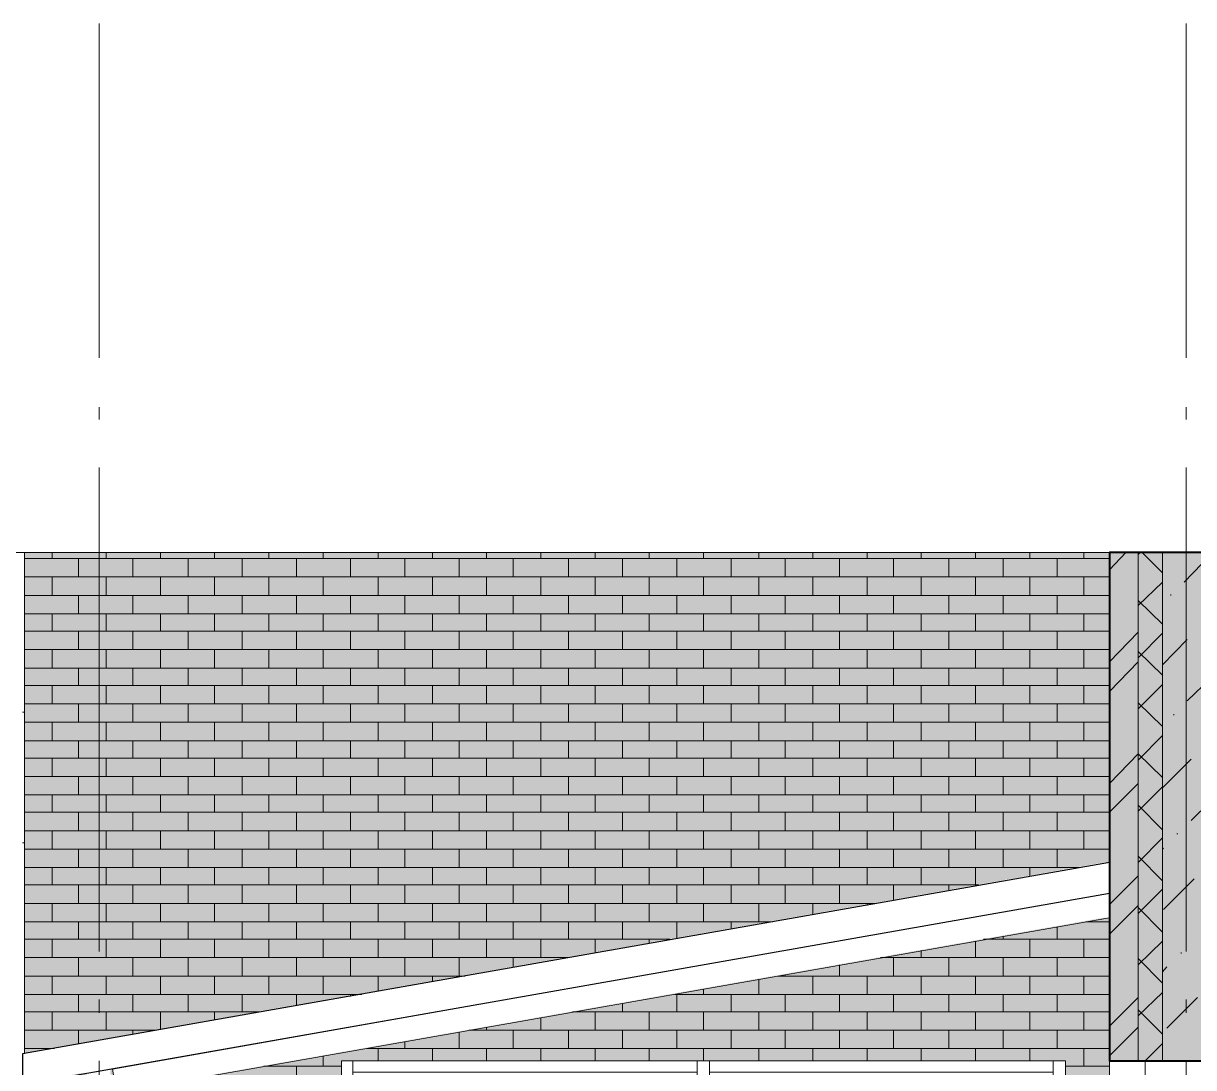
# Model space of a CAD drawing. Header units: millimetres. Extents: x -6983 to 114033, y -5968 to 36007.
# Drawn here: x 76664 to 81509, y 9974 to 14294 of the extents above; entities that cross this region are included whole.
import ezdxf

# ---------------------------------------------------------------- set-up
doc = ezdxf.new("R2010")
doc.units = ezdxf.units.MM
doc.layers.add('PDF _Геометрия', color=7, linetype='Continuous')
doc.layers.add('PDF _Сплошная заливка', color=7, linetype='Continuous', true_color=0xffffff)

msp = doc.modelspace()

# ---------------------------------------------------------------- hatches: boundary and pattern name
at = {"layer": 'PDF _Сплошная заливка', "transparency": 33554559}
h = msp.add_hatch(color=256, dxfattribs=at)
h.paths.add_polyline_path([(77464.5, 7127), (77464.5, 7059.3), (77477.2, 7063.5), (77773.5, 7063.5), (77773.5, 7127)])
h.paths.add_polyline_path([(76668.6, 7605.4), (76931.1, 7605.4), (76931.1, 9857.5), (76939.6, 9857.5), (76939.6, 9882.9), (76935.3, 9882.9), (76935.3, 9904.1), (76931.1, 9904.1), (76931.1, 9929.5), (76926.9, 9929.5), (76926.9, 9950.6), (76901.5, 9950.6), (76880.3, 9946.4), (76854.9, 9942.2), (76833.7, 9937.9), (76808.3, 9933.7), (76787.2, 9929.5), (76761.8, 9925.2), (76740.6, 9921), (76715.2, 9916.8), (76694, 9912.5), (76668.6, 9908.3)])
h.paths.add_polyline_path([(81139, 10822.7), (81160.2, 10822.7), (81160.2, 12105.4), (76668.6, 12105.4), (76668.6, 10035.3), (76744.8, 10048), (76766, 10052.2), (76816.8, 10060.7), (76838, 10064.9), (76888.8, 10073.4), (76909.9, 10077.6), (76960.7, 10086.1), (76981.9, 10090.3), (77032.7, 10098.8), (77053.9, 10103), (77104.7, 10111.5), (77125.8, 10115.7), (77176.6, 10124.2), (77197.8, 10128.4), (77248.6, 10136.9), (77269.8, 10141.1), (77320.6, 10149.6), (77341.7, 10153.8), (77392.5, 10162.3), (77413.7, 10166.5), (77464.5, 10175), (77485.7, 10179.2), (77536.5, 10187.7), (77557.6, 10191.9), (77608.4, 10200.4), (77629.6, 10204.6), (77680.4, 10213.1), (77701.6, 10217.3), (77752.4, 10225.8), (77773.5, 10230), (77849.7, 10242.7), (77870.9, 10247), (77921.7, 10255.4), (77942.9, 10259.7), (77993.7, 10268.1), (78014.8, 10272.4), (78065.6, 10280.8), (78086.8, 10285.1), (78137.6, 10293.5), (78158.8, 10297.8), (78209.6, 10306.2), (78230.7, 10310.5), (78281.5, 10318.9), (78302.7, 10323.2), (78353.5, 10331.6), (78374.7, 10335.9), (78425.5, 10344.3), (78446.6, 10348.6), (78497.4, 10357), (78518.6, 10361.2), (78569.4, 10369.7), (78590.5, 10373.9), (78641.3, 10382.4), (78662.5, 10386.6), (78713.3, 10395.1), (78734.5, 10399.3), (78785.3, 10407.8), (78806.4, 10412), (78857.2, 10420.5), (78878.4, 10424.7), (78954.6, 10437.4), (78975.8, 10441.7), (79026.6, 10450.1), (79047.7, 10454.4), (79098.5, 10462.8), (79119.7, 10467.1), (79170.5, 10475.5), (79191.7, 10479.8), (79242.5, 10488.2), (79263.6, 10492.5), (79314.4, 10500.9), (79335.6, 10505.2), (79386.4, 10513.6), (79407.6, 10517.9), (79458.4, 10526.3), (79479.5, 10530.6), (79530.3, 10539), (79551.5, 10543.3), (79602.3, 10551.7), (79623.5, 10556), (79674.3, 10564.4), (79695.4, 10568.7), (79746.2, 10577.1), (79767.4, 10581.4), (79818.2, 10589.8), (79839.4, 10594.1), (79890.2, 10602.5), (79911.3, 10606.8), (79962.1, 10615.2), (79983.3, 10619.5), (80059.5, 10632.2), (80080.7, 10636.4), (80131.5, 10644.9), (80152.6, 10649.1), (80203.4, 10657.6), (80224.6, 10661.8), (80275.4, 10670.3), (80296.6, 10674.5), (80347.4, 10683), (80368.5, 10687.2), (80419.3, 10695.7), (80440.5, 10699.9), (80491.3, 10708.4), (80512.5, 10712.6), (80563.3, 10721.1), (80584.4, 10725.3), (80635.2, 10733.8), (80656.4, 10738), (80707.2, 10746.5), (80728.4, 10750.7), (80779.2, 10759.2), (80800.3, 10763.4), (80851.1, 10771.9), (80872.3, 10776.1), (80923.1, 10784.6), (80944.3, 10788.8), (80995.1, 10797.3), (81016.2, 10801.5), (81067, 10810), (81088.2, 10814.2)])
h.paths.add_polyline_path([(77464.5, 7021.2), (77464.5, 6881.5), (77773.5, 6881.5), (77773.5, 7021.2)])
h.paths.add_polyline_path([(80990.8, 6602.1), (80990.8, 6703.7), (80978.1, 6703.7), (80978.1, 6602.1)])
h.paths.add_polyline_path([(77464.5, 6805.3), (77464.5, 6627.5), (77773.5, 6627.5), (77773.5, 6805.3)])
h.paths.add_polyline_path([(81016.2, 6703.7), (81016.2, 6602.1), (81160.2, 6602.1), (81160.2, 10594.1), (81139, 10594.1), (81088.2, 10585.6), (81067, 10581.4), (81016.2, 10572.9), (80995.1, 10568.7), (80944.3, 10560.2), (80923.1, 10556), (80872.3, 10547.5), (80851.1, 10543.3), (80800.3, 10534.8), (80779.2, 10530.6), (80728.4, 10522.1), (80707.2, 10517.9), (80656.4, 10509.4), (80635.2, 10505.2), (80584.4, 10496.7), (80563.3, 10492.5), (80512.5, 10484), (80491.3, 10479.8), (80415.1, 10467.1), (80393.9, 10462.8), (80343.1, 10454.4), (80322, 10450.1), (80271.2, 10441.7), (80250, 10437.4), (80199.2, 10429), (80178, 10424.7), (80127.2, 10416.3), (80106.1, 10412), (80055.3, 10403.6), (80034.1, 10399.3), (79983.3, 10390.9), (79962.1, 10386.6), (79911.3, 10378.2), (79890.2, 10373.9), (79839.4, 10365.5), (79818.2, 10361.2), (79742, 10348.6), (79720.8, 10344.3), (79670, 10335.9), (79648.9, 10331.6), (79598.1, 10323.2), (79576.9, 10318.9), (79526.1, 10310.5), (79504.9, 10306.2), (79454.1, 10297.8), (79433, 10293.5), (79382.2, 10285.1), (79361, 10280.8), (79310.2, 10272.4), (79289, 10268.1), (79238.2, 10259.7), (79217.1, 10255.4), (79166.3, 10247), (79145.1, 10242.7), (79068.9, 10230), (79047.7, 10225.8), (78996.9, 10217.3), (78975.8, 10213.1), (78925, 10204.6), (78903.8, 10200.4), (78853, 10191.9), (78831.8, 10187.7), (78781, 10179.2), (78759.9, 10175), (78709.1, 10166.5), (78687.9, 10162.3), (78637.1, 10153.8), (78615.9, 10149.6), (78565.1, 10141.1), (78544, 10136.9), (78493.2, 10128.4), (78472, 10124.2), (78395.8, 10111.5), (78374.7, 10107.3), (78323.9, 10098.8), (78302.7, 10094.6), (78251.9, 10086.1), (78230.7, 10081.9), (78179.9, 10073.4), (78158.8, 10069.2), (78108, 10060.7), (78086.8, 10056.5), (78036, 10048), (78014.8, 10043.8), (77964, 10035.3), (77942.9, 10031.1), (77892.1, 10022.6), (77870.9, 10018.4), (77820.1, 10009.9), (77798.9, 10005.7), (77722.7, 9993), (77701.6, 9988.7), (77650.8, 9980.3), (77629.6, 9976), (77578.8, 9967.6), (77557.6, 9963.3), (77506.8, 9954.9), (77485.7, 9950.6), (77434.9, 9942.2), (77413.7, 9937.9), (77362.9, 9929.5), (77341.7, 9925.2), (77290.9, 9916.8), (77269.8, 9912.5), (77219, 9904.1), (77197.8, 9899.8), (77147, 9891.4), (77125.8, 9887.1), (77049.6, 9874.4), (77049.6, 9895.6), (77045.4, 9895.6), (77045.4, 9921), (77041.2, 9921), (77041.2, 9946.4), (77036.9, 9946.4), (77036.9, 9967.6), (77024.2, 9967.6), (77024.2, 9946.4), (77028.5, 9946.4), (77028.5, 9921), (77032.7, 9921), (77032.7, 9895.6), (77036.9, 9895.6), (77036.9, 9870.2), (77020, 9870.2), (76977.7, 9861.7), (77028.5, 9857.5), (77028.5, 7605.4), (77079.3, 7605.4), (77079.3, 6606.3), (77409.5, 6606.3), (77409.5, 6614.8), (77405.2, 6614.8), (77405.2, 6729.1), (77401, 6733.3), (77405.2, 6987.3), (77409.5, 7021.2), (77405.2, 7021.2), (77405.2, 7249.8), (77388.3, 7249.8), (77388.3, 7326), (77163.9, 7326), (77163.9, 7368.3), (77401, 7372.5), (77405.2, 7410.6), (77815.9, 7410.6), (77837, 7406.4), (77837, 7364.1), (77981, 7364.1), (77981, 10001.4), (80978.1, 10001.4), (80978.1, 7228.6), (81096.7, 7228.6), (81092.4, 7224.4), (81100.9, 7220.1), (81100.9, 7072), (81117.8, 7072), (81122.1, 7067.7), (81117.8, 7055), (81100.9, 7050.8), (81100.9, 6864.5), (81113.6, 6864.5), (81113.6, 6851.8), (81100.9, 6851.8), (81096.7, 6758.7), (81092.4, 6750.2), (81092.4, 6741.8), (81100.9, 6741.8), (81100.9, 6703.7)])
h.paths.add_polyline_path([(77464.5, 6856.1), (77464.5, 6830.7), (77773.5, 6830.7), (77773.5, 6856.1)])
h.paths.add_polyline_path([(77981, 6602.1), (77981, 7326), (77849.7, 7326), (77849.7, 7249.8), (77837, 7249.8), (77832.8, 7025.4), (77832.8, 7016.9), (77837, 7016.9), (77832.8, 6953.4), (77828.6, 6610.5), (77824.3, 6606.3)])
for points in [[(81160.2, 12105.4), (81160.2, 10001.4), (81278.7, 10001.4), (81278.7, 12105.4)], [(81278.7, 12105.4), (81278.7, 10001.4), (81380.3, 10001.4), (81380.3, 12105.4)], [(81380.3, 12105.4), (81380.3, 10001.4), (81579.3, 10001.4), (81579.3, 12105.4)]]:
    msp.add_hatch(color=256, dxfattribs=at).paths.add_polyline_path(points)

# ---------------------------------------------------------------- linework, layer by layer
at = {"layer": 'PDF _Геометрия', "lineweight": 20}
for points in [[(76977.7, 12909.7), (76977.7, 14294)], [(81477.7, 12909.7), (81477.7, 14294)], [(76977.7, 12655.7), (76977.7, 12706.5)], [(81477.7, 12655.7), (81477.7, 12706.5)], [(76977.7, 10454.4), (76977.7, 12456.7)], [(81477.7, 10454.4), (81477.7, 12456.7)], [(76977.7, 10200.4), (76977.7, 10255.4)], [(81477.7, 10200.4), (81477.7, 10255.4)], [(76977.7, 8003.3), (76977.7, 10001.4)], [(81477.7, 8003.3), (81477.7, 10001.4)]]:
    msp.add_lwpolyline(points, dxfattribs=at)
at = {"layer": 'PDF _Геометрия', "lineweight": 18}
for points in [[(85880.3, 12105.4), (72579.3, 12105.4), (72160.2, 12105.4), (72160.2, 1505.2)], [(81160.2, 12105.4), (76668.6, 12105.4), (76668.6, 10031.1)], [(77981, 7364.1), (77981, 10001.4), (80978.1, 10001.4), (80978.1, 7228.6)], [(81160.2, 6614.8), (81160.2, 10001.4)], [(81160.2, 10001.4), (81160.2, 9954.9)], [(81308.3, 10001.4), (81160.2, 10001.4)], [(81308.3, 10001.4), (81579.3, 10001.4), (81579.3, 6602.1), (81579.3, 10001.4), (81579.3, 6602.1), (81579.3, 10001.4), (81579.3, 6602.1), (81206.7, 6602.1), (81380.3, 6602.1), (81206.7, 6602.1)], [(81308.3, 9954.9), (81308.3, 10001.4)]]:
    msp.add_lwpolyline(points, dxfattribs=at)
at = {"layer": 'PDF _Геометрия', "lineweight": 9}
for points in [[(76668.6, 12080), (81160.2, 12080)], [(76782.9, 12080), (76782.9, 12105.4)], [(76893, 12003.8), (76893, 12080)], [(77007.3, 12080), (77007.3, 12105.4)], [(77117.4, 12003.8), (77117.4, 12080)], [(77231.7, 12080), (77231.7, 12105.4)], [(77346, 12003.8), (77346, 12080)], [(77456, 12080), (77456, 12105.4)], [(77570.3, 12003.8), (77570.3, 12080)], [(77680.4, 12080), (77680.4, 12105.4)], [(77794.7, 12003.8), (77794.7, 12080)], [(77904.8, 12080), (77904.8, 12105.4)], [(78019.1, 12003.8), (78019.1, 12080)], [(78133.4, 12080), (78133.4, 12105.4)], [(78243.4, 12003.8), (78243.4, 12080)], [(78357.7, 12080), (78357.7, 12105.4)], [(78467.8, 12003.8), (78467.8, 12080)], [(78582.1, 12080), (78582.1, 12105.4)], [(78692.1, 12003.8), (78692.1, 12080)], [(78806.4, 12080), (78806.4, 12105.4)], [(78920.7, 12003.8), (78920.7, 12080)], [(79030.8, 12080), (79030.8, 12105.4)], [(79145.1, 12003.8), (79145.1, 12080)], [(79255.2, 12080), (79255.2, 12105.4)], [(79369.5, 12003.8), (79369.5, 12080)], [(79479.5, 12080), (79479.5, 12105.4)], [(79593.8, 12003.8), (79593.8, 12080)], [(79708.1, 12080), (79708.1, 12105.4)], [(79818.2, 12003.8), (79818.2, 12080)], [(79932.5, 12080), (79932.5, 12105.4)], [(80042.6, 12003.8), (80042.6, 12080)], [(80156.9, 12080), (80156.9, 12105.4)], [(80266.9, 12003.8), (80266.9, 12080)], [(80381.2, 12080), (80381.2, 12105.4)], [(80495.5, 12003.8), (80495.5, 12080)], [(80605.6, 12080), (80605.6, 12105.4)], [(80719.9, 12003.8), (80719.9, 12080)], [(80830, 12080), (80830, 12105.4)], [(80944.3, 12003.8), (80944.3, 12080)], [(81054.3, 12080), (81054.3, 12105.4)], [(81160.2, 12033.4), (81227.9, 12105.4)], [(81278.7, 12096.9), (81287.2, 12105.4)], [(81278.7, 10001.4), (81278.7, 12105.4)], [(81380.3, 12020.7), (81295.6, 12105.4)], [(81380.3, 10001.4), (81380.3, 12105.4)], [(81469.2, 11982.6), (81579.3, 12096.9)], [(76668.6, 12003.8), (81160.2, 12003.8)], [(76782.9, 11927.6), (76782.9, 12003.8)], [(77007.3, 11927.6), (77007.3, 12003.8)], [(77231.7, 11927.6), (77231.7, 12003.8)], [(77456, 11927.6), (77456, 12003.8)], [(77680.4, 11927.6), (77680.4, 12003.8)], [(77904.8, 11927.6), (77904.8, 12003.8)], [(78133.4, 11927.6), (78133.4, 12003.8)], [(78357.7, 11927.6), (78357.7, 12003.8)], [(78582.1, 11927.6), (78582.1, 12003.8)], [(78806.4, 11927.6), (78806.4, 12003.8)], [(79030.8, 11927.6), (79030.8, 12003.8)], [(79255.2, 11927.6), (79255.2, 12003.8)], [(79479.5, 11927.6), (79479.5, 12003.8)], [(79708.1, 11927.6), (79708.1, 12003.8)], [(79932.5, 11927.6), (79932.5, 12003.8)], [(80156.9, 11927.6), (80156.9, 12003.8)], [(80381.2, 11927.6), (80381.2, 12003.8)], [(80605.6, 11927.6), (80605.6, 12003.8)], [(80830, 11927.6), (80830, 12003.8)], [(81054.3, 11927.6), (81054.3, 12003.8)], [(81278.7, 11885.2), (81380.3, 11982.6)], [(76668.6, 11927.6), (81160.2, 11927.6)], [(76893, 11851.4), (76893, 11927.6)], [(77117.4, 11851.4), (77117.4, 11927.6)], [(77346, 11851.4), (77346, 11927.6)], [(77570.3, 11851.4), (77570.3, 11927.6)], [(77794.7, 11851.4), (77794.7, 11927.6)], [(78019.1, 11851.4), (78019.1, 11927.6)], [(78243.4, 11851.4), (78243.4, 11927.6)], [(78467.8, 11851.4), (78467.8, 11927.6)], [(78692.1, 11851.4), (78692.1, 11927.6)], [(78920.7, 11851.4), (78920.7, 11927.6)], [(79145.1, 11851.4), (79145.1, 11927.6)], [(79369.5, 11851.4), (79369.5, 11927.6)], [(79593.8, 11851.4), (79593.8, 11927.6)], [(79818.2, 11851.4), (79818.2, 11927.6)], [(80042.6, 11851.4), (80042.6, 11927.6)], [(80266.9, 11851.4), (80266.9, 11927.6)], [(80495.5, 11851.4), (80495.5, 11927.6)], [(80719.9, 11851.4), (80719.9, 11927.6)], [(80944.3, 11851.4), (80944.3, 11927.6)], [(81414.2, 11927.6), (81414.2, 11931.8)], [(81380.3, 11809), (81278.7, 11906.4)], [(76668.6, 11851.4), (81160.2, 11851.4)], [(76782.9, 11779.4), (76782.9, 11851.4)], [(77007.3, 11779.4), (77007.3, 11851.4)], [(77231.7, 11779.4), (77231.7, 11851.4)], [(77456, 11779.4), (77456, 11851.4)], [(77680.4, 11779.4), (77680.4, 11851.4)], [(77904.8, 11779.4), (77904.8, 11851.4)], [(78133.4, 11779.4), (78133.4, 11851.4)], [(78357.7, 11779.4), (78357.7, 11851.4)], [(78582.1, 11779.4), (78582.1, 11851.4)], [(78806.4, 11779.4), (78806.4, 11851.4)], [(79030.8, 11779.4), (79030.8, 11851.4)], [(79255.2, 11779.4), (79255.2, 11851.4)], [(79479.5, 11779.4), (79479.5, 11851.4)], [(79708.1, 11779.4), (79708.1, 11851.4)], [(79932.5, 11779.4), (79932.5, 11851.4)], [(80156.9, 11779.4), (80156.9, 11851.4)], [(80381.2, 11779.4), (80381.2, 11851.4)], [(80605.6, 11779.4), (80605.6, 11851.4)], [(80830, 11779.4), (80830, 11851.4)], [(81054.3, 11779.4), (81054.3, 11851.4)], [(76668.6, 11779.4), (81160.2, 11779.4)], [(76893, 11703.2), (76893, 11779.4)], [(77117.4, 11703.2), (77117.4, 11779.4)], [(77346, 11703.2), (77346, 11779.4)], [(77570.3, 11703.2), (77570.3, 11779.4)], [(77794.7, 11703.2), (77794.7, 11779.4)], [(78019.1, 11703.2), (78019.1, 11779.4)], [(78243.4, 11703.2), (78243.4, 11779.4)], [(78467.8, 11703.2), (78467.8, 11779.4)], [(78692.1, 11703.2), (78692.1, 11779.4)], [(78920.7, 11703.2), (78920.7, 11779.4)], [(79145.1, 11703.2), (79145.1, 11779.4)], [(79369.5, 11703.2), (79369.5, 11779.4)], [(79593.8, 11703.2), (79593.8, 11779.4)], [(79818.2, 11703.2), (79818.2, 11779.4)], [(80042.6, 11703.2), (80042.6, 11779.4)], [(80266.9, 11703.2), (80266.9, 11779.4)], [(80495.5, 11703.2), (80495.5, 11779.4)], [(80719.9, 11703.2), (80719.9, 11779.4)], [(80944.3, 11703.2), (80944.3, 11779.4)], [(81160.2, 11652.4), (81278.7, 11775.2)], [(81278.7, 11669.3), (81380.3, 11770.9)], [(81380.3, 11639.7), (81481.9, 11745.5)], [(76668.6, 11703.2), (81160.2, 11703.2)], [(76782.9, 11627), (76782.9, 11703.2)], [(77007.3, 11627), (77007.3, 11703.2)], [(77231.7, 11627), (77231.7, 11703.2)], [(77456, 11627), (77456, 11703.2)], [(77680.4, 11627), (77680.4, 11703.2)], [(77904.8, 11627), (77904.8, 11703.2)], [(78133.4, 11627), (78133.4, 11703.2)], [(78357.7, 11627), (78357.7, 11703.2)], [(78582.1, 11627), (78582.1, 11703.2)], [(78806.4, 11627), (78806.4, 11703.2)], [(79030.8, 11627), (79030.8, 11703.2)], [(79255.2, 11627), (79255.2, 11703.2)], [(79479.5, 11627), (79479.5, 11703.2)], [(79708.1, 11627), (79708.1, 11703.2)], [(79932.5, 11627), (79932.5, 11703.2)], [(80156.9, 11627), (80156.9, 11703.2)], [(80381.2, 11627), (80381.2, 11703.2)], [(80605.6, 11627), (80605.6, 11703.2)], [(80830, 11627), (80830, 11703.2)], [(81054.3, 11627), (81054.3, 11703.2)], [(81380.3, 11597.4), (81278.7, 11694.7)], [(76668.6, 11627), (81160.2, 11627)], [(76893, 11555), (76893, 11627)], [(77117.4, 11555), (77117.4, 11627)], [(77346, 11555), (77346, 11627)], [(77570.3, 11555), (77570.3, 11627)], [(77794.7, 11555), (77794.7, 11627)], [(78019.1, 11555), (78019.1, 11627)], [(78243.4, 11555), (78243.4, 11627)], [(78467.8, 11555), (78467.8, 11627)], [(78692.1, 11555), (78692.1, 11627)], [(78920.7, 11555), (78920.7, 11627)], [(79145.1, 11555), (79145.1, 11627)], [(79369.5, 11555), (79369.5, 11627)], [(79593.8, 11555), (79593.8, 11627)], [(79818.2, 11555), (79818.2, 11627)], [(80042.6, 11555), (80042.6, 11627)], [(80266.9, 11555), (80266.9, 11627)], [(80495.5, 11555), (80495.5, 11627)], [(80719.9, 11555), (80719.9, 11627)], [(80944.3, 11555), (80944.3, 11627)], [(81160.2, 11529.6), (81278.7, 11652.4)], [(81481.9, 11491.5), (81579.3, 11584.7)], [(76668.6, 11555), (81160.2, 11555)], [(76782.9, 11478.8), (76782.9, 11555)], [(77007.3, 11478.8), (77007.3, 11555)], [(77231.7, 11478.8), (77231.7, 11555)], [(77456, 11478.8), (77456, 11555)], [(77680.4, 11478.8), (77680.4, 11555)], [(77904.8, 11478.8), (77904.8, 11555)], [(78133.4, 11478.8), (78133.4, 11555)], [(78357.7, 11478.8), (78357.7, 11555)], [(78582.1, 11478.8), (78582.1, 11555)], [(78806.4, 11478.8), (78806.4, 11555)], [(79030.8, 11478.8), (79030.8, 11555)], [(79255.2, 11478.8), (79255.2, 11555)], [(79479.5, 11478.8), (79479.5, 11555)], [(79708.1, 11478.8), (79708.1, 11555)], [(79932.5, 11478.8), (79932.5, 11555)], [(80156.9, 11478.8), (80156.9, 11555)], [(80381.2, 11478.8), (80381.2, 11555)], [(80605.6, 11478.8), (80605.6, 11555)], [(80830, 11478.8), (80830, 11555)], [(81054.3, 11478.8), (81054.3, 11555)], [(81278.7, 11457.7), (81380.3, 11559.3)], [(81380.3, 11385.7), (81278.7, 11483.1)], [(76668.6, 11478.8), (81160.2, 11478.8)], [(76893, 11402.6), (76893, 11478.8)], [(77117.4, 11402.6), (77117.4, 11478.8)], [(77346, 11402.6), (77346, 11478.8)], [(77570.3, 11402.6), (77570.3, 11478.8)], [(77794.7, 11402.6), (77794.7, 11478.8)], [(78019.1, 11402.6), (78019.1, 11478.8)], [(78243.4, 11402.6), (78243.4, 11478.8)], [(78467.8, 11402.6), (78467.8, 11478.8)], [(78692.1, 11402.6), (78692.1, 11478.8)], [(78920.7, 11402.6), (78920.7, 11478.8)], [(79145.1, 11402.6), (79145.1, 11478.8)], [(79369.5, 11402.6), (79369.5, 11478.8)], [(79593.8, 11402.6), (79593.8, 11478.8)], [(79818.2, 11402.6), (79818.2, 11478.8)], [(80042.6, 11402.6), (80042.6, 11478.8)], [(80266.9, 11402.6), (80266.9, 11478.8)], [(80495.5, 11402.6), (80495.5, 11478.8)], [(80719.9, 11402.6), (80719.9, 11478.8)], [(80944.3, 11402.6), (80944.3, 11478.8)], [(81426.9, 11432.3), (81426.9, 11436.5)], [(76668.6, 11402.6), (81160.2, 11402.6)], [(76782.9, 11326.4), (76782.9, 11402.6)], [(77007.3, 11326.4), (77007.3, 11402.6)], [(77231.7, 11326.4), (77231.7, 11402.6)], [(77456, 11326.4), (77456, 11402.6)], [(77680.4, 11326.4), (77680.4, 11402.6)], [(77904.8, 11326.4), (77904.8, 11402.6)], [(78133.4, 11326.4), (78133.4, 11402.6)], [(78357.7, 11326.4), (78357.7, 11402.6)], [(78582.1, 11326.4), (78582.1, 11402.6)], [(78806.4, 11326.4), (78806.4, 11402.6)], [(79030.8, 11326.4), (79030.8, 11402.6)], [(79255.2, 11326.4), (79255.2, 11402.6)], [(79479.5, 11326.4), (79479.5, 11402.6)], [(79708.1, 11326.4), (79708.1, 11402.6)], [(79932.5, 11326.4), (79932.5, 11402.6)], [(80156.9, 11326.4), (80156.9, 11402.6)], [(80381.2, 11326.4), (80381.2, 11402.6)], [(80605.6, 11326.4), (80605.6, 11402.6)], [(80830, 11326.4), (80830, 11402.6)], [(81054.3, 11326.4), (81054.3, 11402.6)], [(81278.7, 11246), (81380.3, 11347.6)], [(76668.6, 11326.4), (81160.2, 11326.4)], [(76893, 11254.5), (76893, 11326.4)], [(77117.4, 11254.5), (77117.4, 11326.4)], [(77346, 11254.5), (77346, 11326.4)], [(77570.3, 11254.5), (77570.3, 11326.4)], [(77794.7, 11254.5), (77794.7, 11326.4)], [(78019.1, 11254.5), (78019.1, 11326.4)], [(78243.4, 11254.5), (78243.4, 11326.4)], [(78467.8, 11254.5), (78467.8, 11326.4)], [(78692.1, 11254.5), (78692.1, 11326.4)], [(78920.7, 11254.5), (78920.7, 11326.4)], [(79145.1, 11254.5), (79145.1, 11326.4)], [(79369.5, 11254.5), (79369.5, 11326.4)], [(79593.8, 11254.5), (79593.8, 11326.4)], [(79818.2, 11254.5), (79818.2, 11326.4)], [(80042.6, 11254.5), (80042.6, 11326.4)], [(80266.9, 11254.5), (80266.9, 11326.4)], [(80495.5, 11254.5), (80495.5, 11326.4)], [(80719.9, 11254.5), (80719.9, 11326.4)], [(80944.3, 11254.5), (80944.3, 11326.4)], [(76668.6, 11254.5), (81160.2, 11254.5)], [(76782.9, 11178.3), (76782.9, 11254.5)], [(77007.3, 11178.3), (77007.3, 11254.5)], [(77231.7, 11178.3), (77231.7, 11254.5)], [(77456, 11178.3), (77456, 11254.5)], [(77680.4, 11178.3), (77680.4, 11254.5)], [(77904.8, 11178.3), (77904.8, 11254.5)], [(78133.4, 11178.3), (78133.4, 11254.5)], [(78357.7, 11178.3), (78357.7, 11254.5)], [(78582.1, 11178.3), (78582.1, 11254.5)], [(78806.4, 11178.3), (78806.4, 11254.5)], [(79030.8, 11178.3), (79030.8, 11254.5)], [(79255.2, 11178.3), (79255.2, 11254.5)], [(79479.5, 11178.3), (79479.5, 11254.5)], [(79708.1, 11178.3), (79708.1, 11254.5)], [(79932.5, 11178.3), (79932.5, 11254.5)], [(80156.9, 11178.3), (80156.9, 11254.5)], [(80381.2, 11178.3), (80381.2, 11254.5)], [(80605.6, 11178.3), (80605.6, 11254.5)], [(80830, 11178.3), (80830, 11254.5)], [(81054.3, 11178.3), (81054.3, 11254.5)], [(81380.3, 11174), (81278.7, 11271.4), (81160.2, 11148.6)], [(81380.3, 11131.7), (81498.8, 11250.2)], [(76668.6, 11178.3), (81160.2, 11178.3)], [(76668.6, 11030.1), (81160.2, 11030.1), (81278.7, 11148.6)], [(76893, 11102.1), (76893, 11178.3)], [(77117.4, 11102.1), (77117.4, 11178.3)], [(77346, 11102.1), (77346, 11178.3)], [(77570.3, 11102.1), (77570.3, 11178.3)], [(77794.7, 11102.1), (77794.7, 11178.3)], [(78019.1, 11102.1), (78019.1, 11178.3)], [(78243.4, 11102.1), (78243.4, 11178.3)], [(78467.8, 11102.1), (78467.8, 11178.3)], [(78692.1, 11102.1), (78692.1, 11178.3)], [(78920.7, 11102.1), (78920.7, 11178.3)], [(79145.1, 11102.1), (79145.1, 11178.3)], [(79369.5, 11102.1), (79369.5, 11178.3)], [(79593.8, 11102.1), (79593.8, 11178.3)], [(79818.2, 11102.1), (79818.2, 11178.3)], [(80042.6, 11102.1), (80042.6, 11178.3)], [(80266.9, 11102.1), (80266.9, 11178.3)], [(80495.5, 11102.1), (80495.5, 11178.3)], [(80719.9, 11102.1), (80719.9, 11178.3)], [(80944.3, 11102.1), (80944.3, 11178.3)], [(76668.6, 11102.1), (81160.2, 11102.1)], [(76782.9, 11030.1), (76782.9, 11102.1)], [(77007.3, 11030.1), (77007.3, 11102.1)], [(77231.7, 11030.1), (77231.7, 11102.1)], [(77456, 11030.1), (77456, 11102.1)], [(77680.4, 11030.1), (77680.4, 11102.1)], [(77904.8, 11030.1), (77904.8, 11102.1)], [(78133.4, 11030.1), (78133.4, 11102.1)], [(78357.7, 11030.1), (78357.7, 11102.1)], [(78582.1, 11030.1), (78582.1, 11102.1)], [(78806.4, 11030.1), (78806.4, 11102.1)], [(79030.8, 11030.1), (79030.8, 11102.1)], [(79255.2, 11030.1), (79255.2, 11102.1)], [(79479.5, 11030.1), (79479.5, 11102.1)], [(79708.1, 11030.1), (79708.1, 11102.1)], [(79932.5, 11030.1), (79932.5, 11102.1)], [(80156.9, 11030.1), (80156.9, 11102.1)], [(80381.2, 11030.1), (80381.2, 11102.1)], [(80605.6, 11030.1), (80605.6, 11102.1)], [(80830, 11030.1), (80830, 11102.1)], [(81054.3, 11030.1), (81054.3, 11102.1)], [(81278.7, 11034.3), (81380.3, 11135.9)], [(81498.8, 10996.2), (81579.3, 11076.7), (81604.7, 11102.1)], [(81380.3, 10958.1), (81278.7, 11059.7)], [(76893, 10953.9), (76893, 11030.1)], [(77117.4, 10953.9), (77117.4, 11030.1)], [(77346, 10953.9), (77346, 11030.1)], [(77570.3, 10953.9), (77570.3, 11030.1)], [(77794.7, 10953.9), (77794.7, 11030.1)], [(78019.1, 10953.9), (78019.1, 11030.1)], [(78243.4, 10953.9), (78243.4, 11030.1)], [(78467.8, 10953.9), (78467.8, 11030.1)], [(78692.1, 10953.9), (78692.1, 11030.1)], [(78920.7, 10953.9), (78920.7, 11030.1)], [(79145.1, 10953.9), (79145.1, 11030.1)], [(79369.5, 10953.9), (79369.5, 11030.1)], [(79593.8, 10953.9), (79593.8, 11030.1)], [(79818.2, 10953.9), (79818.2, 11030.1)], [(80042.6, 10953.9), (80042.6, 11030.1)], [(80266.9, 10953.9), (80266.9, 11030.1)], [(80495.5, 10953.9), (80495.5, 11030.1)], [(80719.9, 10953.9), (80719.9, 11030.1)], [(80944.3, 10953.9), (80944.3, 11030.1)], [(76668.6, 10953.9), (81160.2, 10953.9)], [(76782.9, 10877.7), (76782.9, 10953.9)], [(77007.3, 10877.7), (77007.3, 10953.9)], [(77231.7, 10877.7), (77231.7, 10953.9)], [(77456, 10877.7), (77456, 10953.9)], [(77680.4, 10877.7), (77680.4, 10953.9)], [(77904.8, 10877.7), (77904.8, 10953.9)], [(78133.4, 10877.7), (78133.4, 10953.9)], [(78357.7, 10877.7), (78357.7, 10953.9)], [(78582.1, 10877.7), (78582.1, 10953.9)], [(78806.4, 10877.7), (78806.4, 10953.9)], [(79030.8, 10877.7), (79030.8, 10953.9)], [(79255.2, 10877.7), (79255.2, 10953.9)], [(79479.5, 10877.7), (79479.5, 10953.9)], [(79708.1, 10877.7), (79708.1, 10953.9)], [(79932.5, 10877.7), (79932.5, 10953.9)], [(80156.9, 10877.7), (80156.9, 10953.9)], [(80381.2, 10877.7), (80381.2, 10953.9)], [(80605.6, 10877.7), (80605.6, 10953.9)], [(80830, 10877.7), (80830, 10953.9)], [(81054.3, 10877.7), (81054.3, 10953.9)], [(76668.6, 10903.1), (76660.2, 10903.1)], [(81278.7, 10822.7), (81380.3, 10924.3)], [(81439.6, 10941.2), (81443.8, 10941.2)], [(76668.6, 10877.7), (81160.2, 10877.7)], [(76893, 10801.5), (76893, 10877.7)], [(77117.4, 10801.5), (77117.4, 10877.7)], [(77346, 10801.5), (77346, 10877.7)], [(77570.3, 10801.5), (77570.3, 10877.7)], [(77794.7, 10801.5), (77794.7, 10877.7)], [(78019.1, 10801.5), (78019.1, 10877.7)], [(78243.4, 10801.5), (78243.4, 10877.7)], [(78467.8, 10801.5), (78467.8, 10877.7)], [(78692.1, 10801.5), (78692.1, 10877.7)], [(78920.7, 10801.5), (78920.7, 10877.7)], [(79145.1, 10801.5), (79145.1, 10877.7)], [(79369.5, 10801.5), (79369.5, 10877.7)], [(79593.8, 10801.5), (79593.8, 10877.7)], [(79818.2, 10801.5), (79818.2, 10877.7)], [(80042.6, 10801.5), (80042.6, 10877.7)], [(80266.9, 10801.5), (80266.9, 10877.7)], [(80495.5, 10801.5), (80495.5, 10877.7)], [(80719.9, 10801.5), (80719.9, 10877.7)], [(80944.3, 10801.5), (80944.3, 10877.7)], [(81380.3, 10877.7), (81384.5, 10881.9)], [(81380.3, 10746.5), (81278.7, 10848.1)], [(76668.6, 10801.5), (81041.6, 10801.5)], [(76782.9, 10729.5), (76782.9, 10801.5)], [(77007.3, 10729.5), (77007.3, 10801.5)], [(77231.7, 10729.5), (77231.7, 10801.5)], [(77456, 10729.5), (77456, 10801.5)], [(77680.4, 10729.5), (77680.4, 10801.5)], [(77904.8, 10729.5), (77904.8, 10801.5)], [(78133.4, 10729.5), (78133.4, 10801.5)], [(78357.7, 10729.5), (78357.7, 10801.5)], [(78582.1, 10729.5), (78582.1, 10801.5)], [(78806.4, 10729.5), (78806.4, 10801.5)], [(79030.8, 10729.5), (79030.8, 10801.5)], [(79255.2, 10729.5), (79255.2, 10801.5)], [(79479.5, 10729.5), (79479.5, 10801.5)], [(79708.1, 10729.5), (79708.1, 10801.5)], [(79932.5, 10729.5), (79932.5, 10801.5)], [(80156.9, 10729.5), (80156.9, 10801.5)], [(80381.2, 10729.5), (80381.2, 10801.5)], [(80605.6, 10729.5), (80605.6, 10801.5)], [(80830, 10767.6), (80830, 10801.5)], [(81160.2, 10649.1), (81278.7, 10767.6)], [(81384.5, 10627.9), (81511.5, 10754.9)], [(76668.6, 10729.5), (80618.3, 10729.5)], [(76893, 10653.3), (76893, 10729.5)], [(77117.4, 10653.3), (77117.4, 10729.5)], [(77346, 10653.3), (77346, 10729.5)], [(77570.3, 10653.3), (77570.3, 10729.5)], [(77794.7, 10653.3), (77794.7, 10729.5)], [(78019.1, 10653.3), (78019.1, 10729.5)], [(78243.4, 10653.3), (78243.4, 10729.5)], [(78467.8, 10653.3), (78467.8, 10729.5)], [(78692.1, 10653.3), (78692.1, 10729.5)], [(78920.7, 10653.3), (78920.7, 10729.5)], [(79145.1, 10653.3), (79145.1, 10729.5)], [(79369.5, 10653.3), (79369.5, 10729.5)], [(79593.8, 10653.3), (79593.8, 10729.5)], [(79818.2, 10653.3), (79818.2, 10729.5)], [(80042.6, 10653.3), (80042.6, 10729.5)], [(80266.9, 10666), (80266.9, 10729.5)], [(80495.5, 10708.4), (80495.5, 10729.5)], [(81278.7, 10611), (81380.3, 10712.6)], [(81160.2, 10594.1), (77049.6, 9870.2), (77032.7, 9967.6), (81160.2, 10695.7)], [(76668.6, 10653.3), (80190.7, 10653.3)], [(76782.9, 10577.1), (76782.9, 10653.3)], [(77007.3, 10577.1), (77007.3, 10653.3)], [(77231.7, 10577.1), (77231.7, 10653.3)], [(77456, 10577.1), (77456, 10653.3)], [(77680.4, 10577.1), (77680.4, 10653.3)], [(77904.8, 10577.1), (77904.8, 10653.3)], [(78133.4, 10577.1), (78133.4, 10653.3)], [(78357.7, 10577.1), (78357.7, 10653.3)], [(78582.1, 10577.1), (78582.1, 10653.3)], [(78806.4, 10577.1), (78806.4, 10653.3)], [(79030.8, 10577.1), (79030.8, 10653.3)], [(79255.2, 10577.1), (79255.2, 10653.3)], [(79479.5, 10577.1), (79479.5, 10653.3)], [(79708.1, 10577.1), (79708.1, 10653.3)], [(79932.5, 10606.8), (79932.5, 10653.3)], [(80156.9, 10644.9), (80156.9, 10653.3)], [(81160.2, 10526.3), (81278.7, 10644.9)], [(81380.3, 10534.8), (81278.7, 10636.4)], [(76668.6, 10577.1), (79767.4, 10577.1)], [(76893, 10505.2), (76893, 10577.1)], [(77117.4, 10505.2), (77117.4, 10577.1)], [(77346, 10505.2), (77346, 10577.1)], [(77570.3, 10505.2), (77570.3, 10577.1)], [(77794.7, 10505.2), (77794.7, 10577.1)], [(78019.1, 10505.2), (78019.1, 10577.1)], [(78243.4, 10505.2), (78243.4, 10577.1)], [(78467.8, 10505.2), (78467.8, 10577.1)], [(78692.1, 10505.2), (78692.1, 10577.1)], [(78920.7, 10505.2), (78920.7, 10577.1)], [(79145.1, 10505.2), (79145.1, 10577.1)], [(79369.5, 10509.4), (79369.5, 10577.1)], [(79593.8, 10547.5), (79593.8, 10577.1)], [(81062.8, 10577.1), (81160.2, 10577.1)], [(80719.9, 10505.2), (80719.9, 10517.9)], [(80944.3, 10505.2), (80944.3, 10556)], [(76668.6, 10505.2), (79339.8, 10505.2)], [(76782.9, 10429), (76782.9, 10505.2)], [(77007.3, 10429), (77007.3, 10505.2)], [(77231.7, 10429), (77231.7, 10505.2)], [(77456, 10429), (77456, 10505.2)], [(77680.4, 10429), (77680.4, 10505.2)], [(77904.8, 10429), (77904.8, 10505.2)], [(78133.4, 10429), (78133.4, 10505.2)], [(78357.7, 10429), (78357.7, 10505.2)], [(78582.1, 10429), (78582.1, 10505.2)], [(78806.4, 10429), (78806.4, 10505.2)], [(79030.8, 10450.1), (79030.8, 10505.2)], [(79255.2, 10488.2), (79255.2, 10505.2)], [(80605.6, 10429), (80605.6, 10496.7)], [(80639.5, 10505.2), (81160.2, 10505.2)], [(80830, 10429), (80830, 10505.2)], [(81054.3, 10429), (81054.3, 10505.2)], [(81278.7, 10399.3), (81380.3, 10496.7)], [(76668.6, 10429), (78916.5, 10429)], [(76893, 10352.8), (76893, 10429)], [(77117.4, 10352.8), (77117.4, 10429)], [(77346, 10352.8), (77346, 10429)], [(77570.3, 10352.8), (77570.3, 10429)], [(77794.7, 10352.8), (77794.7, 10429)], [(78019.1, 10352.8), (78019.1, 10429)], [(78243.4, 10352.8), (78243.4, 10429)], [(78467.8, 10352.8), (78467.8, 10429)], [(78692.1, 10390.9), (78692.1, 10429)], [(80211.9, 10429), (81160.2, 10429)], [(80266.9, 10352.8), (80266.9, 10429)], [(80381.2, 10429), (80381.2, 10458.6)], [(80495.5, 10352.8), (80495.5, 10429)], [(80719.9, 10352.8), (80719.9, 10429)], [(80944.3, 10352.8), (80944.3, 10429)], [(81380.3, 10323.2), (81278.7, 10424.7)], [(81456.5, 10445.9), (81456.5, 10450.1)], [(80042.6, 10352.8), (80042.6, 10399.3)], [(81380.3, 10369.7), (81397.2, 10390.9)], [(76668.6, 10352.8), (78493.2, 10352.8)], [(76782.9, 10276.6), (76782.9, 10352.8)], [(77007.3, 10276.6), (77007.3, 10352.8)], [(77231.7, 10276.6), (77231.7, 10352.8)], [(77456, 10276.6), (77456, 10352.8)], [(77680.4, 10276.6), (77680.4, 10352.8)], [(77904.8, 10276.6), (77904.8, 10352.8)], [(78133.4, 10289.3), (78133.4, 10352.8)], [(78357.7, 10331.6), (78357.7, 10352.8)], [(79708.1, 10276.6), (79708.1, 10340.1)], [(79788.6, 10352.8), (81160.2, 10352.8)], [(79818.2, 10352.8), (79818.2, 10357)], [(79932.5, 10276.6), (79932.5, 10352.8)], [(80156.9, 10276.6), (80156.9, 10352.8)], [(80381.2, 10276.6), (80381.2, 10352.8)], [(80605.6, 10276.6), (80605.6, 10352.8)], [(80830, 10276.6), (80830, 10352.8)], [(81054.3, 10276.6), (81054.3, 10352.8)], [(76668.6, 10276.6), (78065.6, 10276.6)], [(76893, 10204.6), (76893, 10276.6)], [(77117.4, 10204.6), (77117.4, 10276.6)], [(77346, 10204.6), (77346, 10276.6)], [(77570.3, 10204.6), (77570.3, 10276.6)], [(77794.7, 10230), (77794.7, 10276.6)], [(78019.1, 10268.1), (78019.1, 10276.6)], [(79361, 10276.6), (81160.2, 10276.6)], [(79369.5, 10204.6), (79369.5, 10276.6)], [(79479.5, 10276.6), (79479.5, 10297.8)], [(79593.8, 10204.6), (79593.8, 10276.6)], [(79818.2, 10204.6), (79818.2, 10276.6)], [(80042.6, 10204.6), (80042.6, 10276.6)], [(80266.9, 10204.6), (80266.9, 10276.6)], [(80495.5, 10204.6), (80495.5, 10276.6)], [(80719.9, 10204.6), (80719.9, 10276.6)], [(80944.3, 10204.6), (80944.3, 10276.6)], [(81278.7, 10187.7), (81380.3, 10285.1)], [(79145.1, 10204.6), (79145.1, 10238.5)], [(81160.2, 10145.4), (81278.7, 10263.9)], [(81397.2, 10136.9), (81524.2, 10263.9)], [(76668.6, 10204.6), (77642.3, 10204.6)], [(76782.9, 10128.4), (76782.9, 10204.6)], [(77007.3, 10128.4), (77007.3, 10204.6)], [(77231.7, 10132.7), (77231.7, 10204.6)], [(77456, 10170.8), (77456, 10204.6)], [(78806.4, 10128.4), (78806.4, 10179.2)], [(78937.7, 10204.6), (81160.2, 10204.6)], [(79030.8, 10128.4), (79030.8, 10204.6)], [(79255.2, 10128.4), (79255.2, 10204.6)], [(79479.5, 10128.4), (79479.5, 10204.6)], [(79708.1, 10128.4), (79708.1, 10204.6)], [(79932.5, 10128.4), (79932.5, 10204.6)], [(80156.9, 10128.4), (80156.9, 10204.6)], [(80381.2, 10128.4), (80381.2, 10204.6)], [(80605.6, 10128.4), (80605.6, 10204.6)], [(80830, 10128.4), (80830, 10204.6)], [(81054.3, 10128.4), (81054.3, 10204.6)], [(81380.3, 10111.5), (81278.7, 10213.1)], [(76668.6, 10128.4), (77214.7, 10128.4)], [(76893, 10073.4), (76893, 10128.4)], [(77117.4, 10111.5), (77117.4, 10128.4)], [(78510.1, 10128.4), (81160.2, 10128.4)], [(78582.1, 10128.4), (78582.1, 10141.1)], [(78692.1, 10052.2), (78692.1, 10128.4)], [(78920.7, 10052.2), (78920.7, 10128.4)], [(79145.1, 10052.2), (79145.1, 10128.4)], [(79369.5, 10052.2), (79369.5, 10128.4)], [(79593.8, 10052.2), (79593.8, 10128.4)], [(79818.2, 10052.2), (79818.2, 10128.4)], [(80042.6, 10052.2), (80042.6, 10128.4)], [(80266.9, 10052.2), (80266.9, 10128.4)], [(80495.5, 10052.2), (80495.5, 10128.4)], [(80719.9, 10052.2), (80719.9, 10128.4)], [(80944.3, 10052.2), (80944.3, 10128.4)], [(81160.2, 10022.6), (81278.7, 10141.1)], [(78243.4, 10052.2), (78243.4, 10081.9)], [(78467.8, 10052.2), (78467.8, 10120)], [(76668.6, 10052.2), (76791.4, 10052.2)], [(78086.8, 10052.2), (81160.2, 10052.2)], [(78133.4, 10001.4), (78133.4, 10052.2)], [(78357.7, 10001.4), (78357.7, 10052.2)], [(78582.1, 10001.4), (78582.1, 10052.2)], [(78806.4, 10001.4), (78806.4, 10052.2)], [(79030.8, 10001.4), (79030.8, 10052.2)], [(79255.2, 10001.4), (79255.2, 10052.2)], [(79479.5, 10001.4), (79479.5, 10052.2)], [(79708.1, 10001.4), (79708.1, 10052.2)], [(79932.5, 10001.4), (79932.5, 10052.2)], [(80156.9, 10001.4), (80156.9, 10052.2)], [(80381.2, 10001.4), (80381.2, 10052.2)], [(80605.6, 10001.4), (80605.6, 10052.2)], [(80830, 10001.4), (80830, 10052.2)], [(81054.3, 9980.3), (81054.3, 10052.2)], [(81380.3, 10073.4), (81308.3, 10001.4), (81308.3, 9027.8), (81308.3, 6602.1), (81206.7, 6602.1), (81380.3, 6602.1), (81380.3, 6534.3), (81160.2, 6534.3)], [(77659.2, 9980.3), (77981, 9980.3)], [(77680.4, 9980.3), (77680.4, 9980.3)], [(77794.7, 9904.1), (77794.7, 9980.3)], [(77904.8, 9980.3), (77904.8, 10022.6)], [(77981, 7364.1), (77981, 9027.8), (77981, 10001.4), (78027.5, 10001.4), (78027.5, 9027.8), (78027.5, 7364.1), (78027.5, 9002.4), (78455.1, 9002.4), (78455.1, 6652.9), (78027.5, 6652.9), (78027.5, 7326), (78027.5, 6602.1), (77981, 6602.1), (77981, 7326)], [(80978.1, 7228.6), (80978.1, 9027.8), (80978.1, 10001.4), (80927.3, 10001.4), (80927.3, 9027.8), (80927.3, 7228.6), (80927.3, 9002.4), (80504, 9002.4), (80504, 7228.6), (80504, 9053.2), (80453.2, 9053.2), (80453.2, 7228.6), (80453.2, 9002.4), (79479.5, 9002.4), (78505.9, 9002.4), (78505.9, 6652.9), (79479.5, 6652.9), (79509.2, 6652.9), (79479.5, 6652.9), (79437.2, 6703.7)], [(80978.1, 9980.3), (81160.2, 9980.3)], [(81160.2, 6614.8), (81160.2, 9027.8), (81160.2, 10001.4)]]:
    msp.add_lwpolyline(points, dxfattribs=at)
at = {"layer": 'PDF _Геометрия', "lineweight": 40}
msp.add_lwpolyline([(81579.3, 11445), (81579.3, 12105.4), (81160.2, 12105.4), (81160.2, 10001.4), (81579.3, 10001.4), (81579.3, 10903.1)], dxfattribs=at)
at = {"layer": 'PDF _Геометрия', "lineweight": 9}
for points in [[(76660.2, 11445), (76668.6, 11445)], [(78027.5, 10001.4), (78480.5, 10001.4), (79454.1, 10001.4), (79454.1, 9954.9), (78480.5, 9954.9), (78027.5, 9954.9)], [(79454.1, 9002.4), (79454.1, 10001.4), (79504.9, 10001.4), (79504.9, 9002.4)], [(79504.9, 10001.4), (80478.6, 10001.4), (80927.3, 10001.4), (80927.3, 9954.9), (80478.6, 9954.9), (79504.9, 9954.9)]]:
    msp.add_lwpolyline(points, close=True, dxfattribs=at)
at = {"layer": 'PDF _Геометрия', "lineweight": 30}
msp.add_lwpolyline([(76660.2, 9904.1), (81160.2, 10695.7), (81160.2, 10822.7), (76660.2, 10031.1)], close=True, dxfattribs=at)
at = {"layer": 'PDF _Геометрия', "lineweight": 18}
msp.add_lwpolyline([(81160.2, 10001.4), (81160.2, 6614.8)], close=True, dxfattribs=at)
msp.add_lwpolyline([(81160.2, 10001.4), (81160.2, 6614.8)], close=True, dxfattribs=at)

doc.saveas('drawing.dxf')
